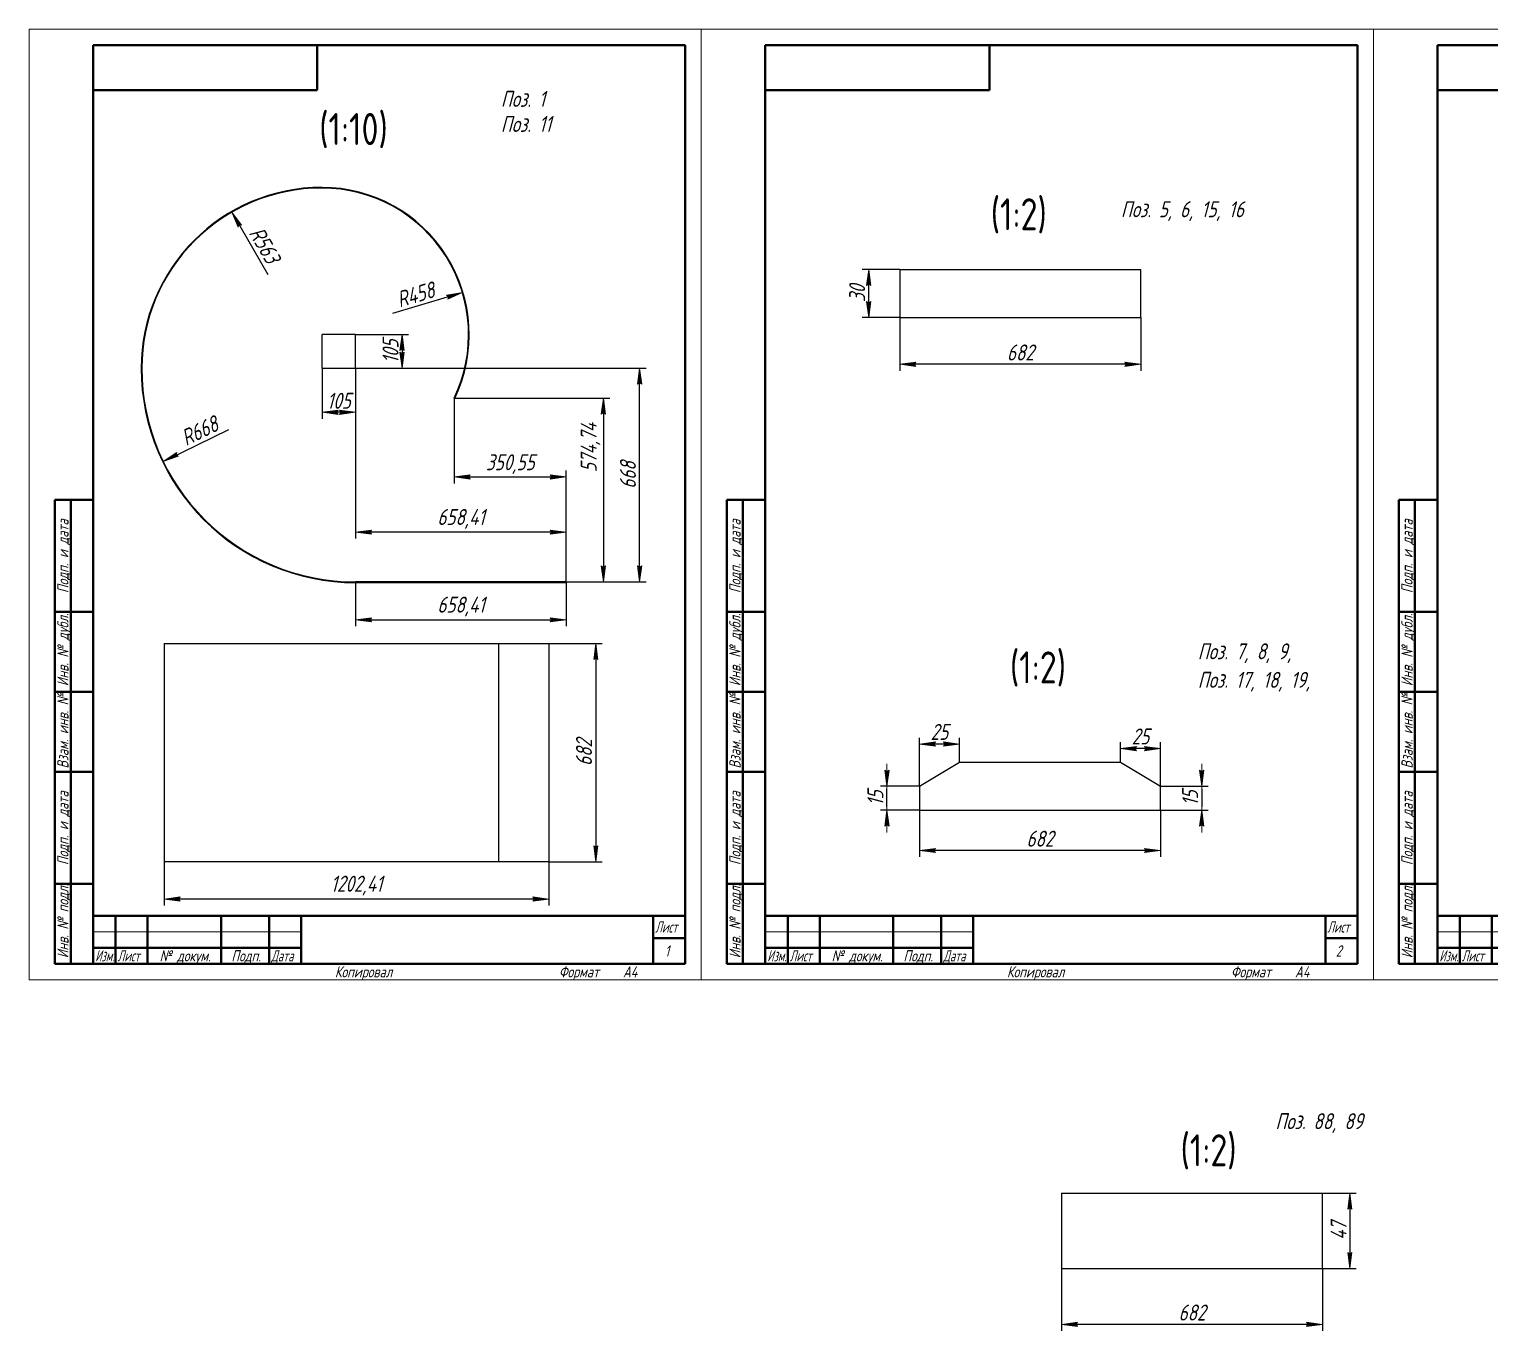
# Model space of a CAD drawing. Header units: millimetres. Extents: x 0 to 6300, y -537 to 1019.
# Drawn here: x 0 to 457, y -109.7 to 297 of the extents above; entities that cross this region are included whole.
import ezdxf

# ---------------------------------------------------------------- set-up
doc = ezdxf.new("R2010")
doc.units = ezdxf.units.MM
doc.linetypes.add('K5LT_BASIC', pattern=[0])
doc.linetypes.add('K5LT_THIN', pattern=[0])
doc.layers.add('Системный слой', color=7, linetype='Continuous')
doc.layers.add('Системный слой (1)', color=7, linetype='Continuous', true_color=0x909090)
doc.styles.add('KDIMTEXTSTYLE', font='GOST_AU.SHX', dxfattribs={"width": 0.96, "oblique": 15, "height": 5})
doc.styles.add('KTEXTSTYLE', font='GOST_AU.SHX', dxfattribs={"width": 0.96, "height": 5})
doc.dimstyles.new('KDIMSTYLE (0.10)', dxfattribs={"dimtxt": 5, "dimasz": 1, "dimexe": 2, "dimexo": 0, "dimgap": 1, "dimtad": 1, "dimlfac": 10, "dimtxsty": 'KDIMTEXTSTYLE', "dimsah": 1, "dimcen": 0, "dimdle": 1, "dimadec": 0, "dimazin": 0, "dimtfac": 0.667, "dimtmove": 0, "dimatfit": 3, "dimfxl": 1, "dimtvp": 1, "dimtolj": 1, "dimtzin": 0, "dimarcsym": 0})
doc.dimstyles.new('KDIMSTYLE (0.50)', dxfattribs={"dimtxt": 5, "dimasz": 1, "dimexe": 2, "dimexo": 0, "dimgap": 1, "dimtad": 1, "dimlfac": 2, "dimtxsty": 'KDIMTEXTSTYLE', "dimsah": 1, "dimcen": 0, "dimdle": 1, "dimadec": 0, "dimazin": 0, "dimtfac": 0.667, "dimtmove": 0, "dimatfit": 3, "dimfxl": 1, "dimtvp": 1, "dimtolj": 1, "dimtzin": 0, "dimarcsym": 0})

# ---------------------------------------------------------------- blocks, each defined once
blk = doc.blocks.new('KDIMARROW_01')
at = {"layer": 'Системный слой'}
blk.add_hatch(color=0, dxfattribs=at).paths.add_polyline_path([(0, 0), (-5, 0.66), (-4.5, 0), (-5, -0.66)])
at = {"layer": 'Системный слой', "color": 0, "linetype": 'K5LT_THIN', "lineweight": 18}
for p, q in [((-4.5, 0), (-5, 0.66)), ((-5, 0.66), (0, 0)), ((0, 0), (-5, -0.66)), ((-5, -0.66), (-4.5, 0))]:
    blk.add_line(p, q, dxfattribs=at)
at = {"layer": 'Системный слой (1)', "color": 0, "linetype": 'K5LT_THIN', "lineweight": 18}
blk.add_line((0, 0), (-1, 0), dxfattribs=at)
blk = doc.blocks.new('D0')
at = {"color": 0, "lineweight": -2}
blk.add_line((134.41, 214.4), (113.51, 208.16), dxfattribs=at)
at = {"layer": 'Defpoints', "color": 0}
for p in [(135.37, 214.69), (91.48, 201.58)]:
    blk.add_point(p, dxfattribs=at)
at = {"color": 0, "lineweight": -2, "rotation": 16.62712173823981}
blk.add_blockref('KDIMARROW_01', (135.37, 214.69), dxfattribs=at)
at = {"color": 7, "insert": (120.73, 214.08), "char_height": 5, "attachment_point": 5, "rotation": 16.6271, "style": 'KDIMTEXTSTYLE'}
blk.add_mtext('\\A1;\\H5.0;\\W0.965;\\Q15;\\Q15;\\H5.0;\\W0.965;\\Q15;R458\\H5.0;\\W0.965;\\Q15;\\Q15;', dxfattribs=at)
blk = doc.blocks.new('D1')
at = {"color": 0, "lineweight": -2}
blk.add_line((63.8, 238.96), (74.58, 220.32), dxfattribs=at)
at = {"layer": 'Defpoints', "color": 0}
for p in [(63.3, 239.82), (91.48, 191.08)]:
    blk.add_point(p, dxfattribs=at)
at = {"color": 0, "lineweight": -2, "rotation": 120.0365929677965}
blk.add_blockref('KDIMARROW_01', (63.3, 239.82), dxfattribs=at)
at = {"color": 7, "insert": (73.55, 229.58), "char_height": 5, "attachment_point": 5, "rotation": 300.0366, "style": 'KDIMTEXTSTYLE'}
blk.add_mtext('\\A1;\\H5.0;\\W0.965;\\Q15;\\Q15;\\H5.0;\\W0.965;\\Q15;R563\\H5.0;\\W0.965;\\Q15;\\Q15;', dxfattribs=at)
blk = doc.blocks.new('D2')
at = {"color": 0, "lineweight": -2}
blk.add_line((42.76, 162.39), (62.4, 171.91), dxfattribs=at)
at = {"layer": 'Defpoints', "color": 0}
for p in [(101.98, 191.08), (41.86, 161.96)]:
    blk.add_point(p, dxfattribs=at)
at = {"color": 0, "lineweight": -2, "rotation": 205.8485835871995}
blk.add_blockref('KDIMARROW_01', (41.86, 161.96), dxfattribs=at)
at = {"color": 7, "insert": (53.23, 171.52), "char_height": 5, "attachment_point": 5, "rotation": 25.8486, "style": 'KDIMTEXTSTYLE'}
blk.add_mtext('\\A1;\\H5.0;\\W0.965;\\Q15;R668', dxfattribs=at)
blk = doc.blocks.new('D3')
at = {"color": 0, "lineweight": -2}
for p, q in [((101.98, 124.28), (101.98, 110.47)), ((167.82, 124.28), (167.82, 110.47)), ((102.98, 112.47), (166.82, 112.47))]:
    blk.add_line(p, q, dxfattribs=at)
at = {"layer": 'Defpoints', "color": 0}
for p in [(101.98, 124.28), (167.82, 124.28), (167.82, 112.47)]:
    blk.add_point(p, dxfattribs=at)
at = {"color": 0, "lineweight": -2, "rotation": 180}
blk.add_blockref('KDIMARROW_01', (101.98, 112.47), dxfattribs=at)
at = {"color": 0, "lineweight": -2}
blk.add_blockref('KDIMARROW_01', (167.82, 112.47), dxfattribs=at)
at = {"color": 7, "insert": (134.9, 116.61), "char_height": 5, "attachment_point": 5, "style": 'KDIMTEXTSTYLE'}
blk.add_mtext('\\A1;\\H5.0;\\W0.965;\\Q15;658,41', dxfattribs=at)
blk = doc.blocks.new('D4')
at = {"color": 0, "lineweight": -2}
for p, q in [((91.48, 191.08), (91.48, 175.3)), ((101.98, 191.08), (101.98, 175.3)), ((100.98, 177.3), (92.48, 177.3))]:
    blk.add_line(p, q, dxfattribs=at)
at = {"layer": 'Defpoints', "color": 0}
for p in [(91.48, 191.08), (101.98, 191.08), (91.48, 177.3)]:
    blk.add_point(p, dxfattribs=at)
at = {"color": 0, "lineweight": -2, "rotation": 180}
blk.add_blockref('KDIMARROW_01', (91.48, 177.3), dxfattribs=at)
at = {"color": 0, "lineweight": -2}
blk.add_blockref('KDIMARROW_01', (101.98, 177.3), dxfattribs=at)
at = {"color": 7, "insert": (96.73, 180.9), "char_height": 5, "attachment_point": 5, "style": 'KDIMTEXTSTYLE'}
blk.add_mtext('\\A1;\\H5.0;\\W0.965;\\Q15;105', dxfattribs=at)
blk = doc.blocks.new('D5')
at = {"color": 0, "lineweight": -2}
for p, q in [((101.98, 201.58), (118.5, 201.58)), ((116.5, 200.58), (116.5, 192.08)), ((101.98, 191.08), (118.5, 191.08))]:
    blk.add_line(p, q, dxfattribs=at)
at = {"layer": 'Defpoints', "color": 0}
for p in [(101.98, 201.58), (101.98, 191.08), (116.5, 191.08)]:
    blk.add_point(p, dxfattribs=at)
at = {"color": 0, "lineweight": -2}
for p, rotation in [((116.5, 201.58), 90), ((116.5, 191.08), 270)]:
    blk.add_blockref('KDIMARROW_01', p, dxfattribs=dict(at, rotation=rotation))
at = {"color": 7, "insert": (112.9, 196.33), "char_height": 5, "attachment_point": 5, "rotation": 90, "style": 'KDIMTEXTSTYLE'}
blk.add_mtext('\\A1;\\H5.0;\\W0.965;\\Q15;105', dxfattribs=at)
blk = doc.blocks.new('D6')
at = {"color": 0, "lineweight": -2}
for p, q in [((101.98, 191.08), (101.98, 137.86)), ((167.82, 124.08), (167.82, 141.86)), ((166.82, 139.86), (102.98, 139.86))]:
    blk.add_line(p, q, dxfattribs=at)
at = {"layer": 'Defpoints', "color": 0}
for p in [(101.98, 191.08), (101.98, 139.86), (167.82, 124.08)]:
    blk.add_point(p, dxfattribs=at)
at = {"color": 0, "lineweight": -2, "rotation": 180}
blk.add_blockref('KDIMARROW_01', (101.98, 139.86), dxfattribs=at)
at = {"color": 0, "lineweight": -2}
blk.add_blockref('KDIMARROW_01', (167.82, 139.86), dxfattribs=at)
at = {"color": 7, "insert": (134.9, 144), "char_height": 5, "attachment_point": 5, "style": 'KDIMTEXTSTYLE'}
blk.add_mtext('\\A1;\\H5.0;\\W0.965;\\Q15;658,41', dxfattribs=at)
blk = doc.blocks.new('D7')
at = {"color": 0, "lineweight": -2}
for p, q in [((101.98, 191.08), (192.72, 191.08)), ((190.72, 125.28), (190.72, 190.08)), ((167.82, 124.28), (192.72, 124.28))]:
    blk.add_line(p, q, dxfattribs=at)
at = {"layer": 'Defpoints', "color": 0}
for p in [(101.98, 191.08), (190.72, 191.08), (167.82, 124.28)]:
    blk.add_point(p, dxfattribs=at)
at = {"color": 0, "lineweight": -2}
for p, rotation in [((190.72, 191.08), 90), ((190.72, 124.28), 270)]:
    blk.add_blockref('KDIMARROW_01', p, dxfattribs=dict(at, rotation=rotation))
at = {"color": 7, "insert": (187.07, 157.68), "char_height": 5, "attachment_point": 5, "rotation": 90, "style": 'KDIMTEXTSTYLE'}
blk.add_mtext('\\A1;\\H5.0;\\W0.965;\\Q15;668', dxfattribs=at)
blk = doc.blocks.new('D8')
at = {"color": 0, "lineweight": -2}
for p, q in [((132.77, 181.76), (181.4, 181.76)), ((179.4, 180.76), (179.4, 125.28)), ((167.82, 124.28), (181.4, 124.28))]:
    blk.add_line(p, q, dxfattribs=at)
at = {"layer": 'Defpoints', "color": 0}
for p in [(132.77, 181.76), (167.82, 124.28), (179.4, 124.28)]:
    blk.add_point(p, dxfattribs=at)
at = {"color": 0, "lineweight": -2}
for p, rotation in [((179.4, 181.76), 90), ((179.4, 124.28), 270)]:
    blk.add_blockref('KDIMARROW_01', p, dxfattribs=dict(at, rotation=rotation))
at = {"color": 7, "insert": (175.4, 166.28), "char_height": 5, "attachment_point": 5, "rotation": 90, "style": 'KDIMTEXTSTYLE'}
blk.add_mtext('\\A1;\\H5.0;\\W0.965;\\Q15;574,74', dxfattribs=at)
blk = doc.blocks.new('D9')
at = {"color": 0, "lineweight": -2}
for p, q in [((132.77, 181.76), (132.77, 155.1)), ((133.77, 157.1), (166.82, 157.1)), ((167.82, 124.28), (167.82, 159.1))]:
    blk.add_line(p, q, dxfattribs=at)
at = {"layer": 'Defpoints', "color": 0}
for p in [(132.77, 181.76), (167.82, 157.1), (167.82, 124.28)]:
    blk.add_point(p, dxfattribs=at)
at = {"color": 0, "lineweight": -2, "rotation": 180}
blk.add_blockref('KDIMARROW_01', (132.77, 157.1), dxfattribs=at)
at = {"color": 0, "lineweight": -2}
blk.add_blockref('KDIMARROW_01', (167.82, 157.1), dxfattribs=at)
at = {"color": 7, "insert": (150.29, 161.1), "char_height": 5, "attachment_point": 5, "style": 'KDIMTEXTSTYLE'}
blk.add_mtext('\\A1;\\H5.0;\\W0.965;\\Q15;350,55', dxfattribs=at)
blk = doc.blocks.new('D10')
at = {"color": 0, "lineweight": -2}
for p, q in [((42.12, 36.88), (42.12, 23.21)), ((162.36, 36.88), (162.36, 23.21)), ((161.36, 25.21), (43.12, 25.21))]:
    blk.add_line(p, q, dxfattribs=at)
at = {"layer": 'Defpoints', "color": 0}
for p in [(42.12, 36.88), (162.36, 36.88), (42.12, 25.21)]:
    blk.add_point(p, dxfattribs=at)
at = {"color": 0, "lineweight": -2, "rotation": 180}
blk.add_blockref('KDIMARROW_01', (42.12, 25.21), dxfattribs=at)
at = {"color": 0, "lineweight": -2}
blk.add_blockref('KDIMARROW_01', (162.36, 25.21), dxfattribs=at)
at = {"color": 7, "insert": (102.24, 29.41), "char_height": 5, "attachment_point": 5, "style": 'KDIMTEXTSTYLE'}
blk.add_mtext('\\A1;\\H5.0;\\W0.965;\\Q15;1202,41', dxfattribs=at)
blk = doc.blocks.new('D11')
at = {"color": 0, "lineweight": -2}
for p, q in [((162.36, 105.08), (179.04, 105.08)), ((177.04, 104.08), (177.04, 37.88)), ((162.36, 36.88), (179.04, 36.88))]:
    blk.add_line(p, q, dxfattribs=at)
at = {"layer": 'Defpoints', "color": 0}
for p in [(162.36, 105.08), (162.36, 36.88), (177.04, 36.88)]:
    blk.add_point(p, dxfattribs=at)
at = {"color": 0, "lineweight": -2}
for p, rotation in [((177.04, 105.08), 90), ((177.04, 36.88), 270)]:
    blk.add_blockref('KDIMARROW_01', p, dxfattribs=dict(at, rotation=rotation))
at = {"color": 7, "insert": (173.34, 70.98), "char_height": 5, "attachment_point": 5, "rotation": 90, "style": 'KDIMTEXTSTYLE'}
blk.add_mtext('\\A1;\\H5.0;\\W0.965;\\Q15;682', dxfattribs=at)
blk = doc.blocks.new('D12')
at = {"color": 0, "lineweight": -2}
for p, q in [((278.15, 52.99), (278.15, 38.36)), ((353.46, 52.99), (353.46, 38.36)), ((352.46, 40.36), (279.15, 40.36))]:
    blk.add_line(p, q, dxfattribs=at)
at = {"layer": 'Defpoints', "color": 0}
for p in [(278.15, 52.99), (353.46, 52.99), (278.15, 40.36)]:
    blk.add_point(p, dxfattribs=at)
at = {"color": 0, "lineweight": -2, "rotation": 180}
blk.add_blockref('KDIMARROW_01', (278.15, 40.36), dxfattribs=at)
at = {"color": 0, "lineweight": -2}
blk.add_blockref('KDIMARROW_01', (353.46, 40.36), dxfattribs=at)
at = {"color": 7, "insert": (315.8, 44.06), "char_height": 5, "attachment_point": 5, "style": 'KDIMTEXTSTYLE'}
blk.add_mtext('\\A1;\\H5.0;\\W0.965;\\Q15;\\H5.0;\\W0.965;\\Q15;\\Q15;682', dxfattribs=at)
blk = doc.blocks.new('KDIMARROW_02')
at = {"layer": 'Системный слой'}
blk.add_hatch(color=0, dxfattribs=at).paths.add_polyline_path([(4.5, 0), (5, 0.66), (0, 0), (5, -0.66)])
at = {"layer": 'Системный слой', "color": 0, "linetype": 'K5LT_THIN', "lineweight": 18}
for p, q in [((5, 0.66), (0, 0)), ((0, 0), (5, -0.66)), ((0, 0), (7, 0)), ((4.5, 0), (5, 0.66)), ((5, -0.66), (4.5, 0))]:
    blk.add_line(p, q, dxfattribs=at)
at = {"layer": 'Системный слой (1)', "color": 0, "linetype": 'K5LT_THIN', "lineweight": 18}
blk.add_line((0, 0), (-1, 0), dxfattribs=at)
blk = doc.blocks.new('D13')
at = {"color": 0, "lineweight": -2}
for p, q in [((278.15, 60.49), (266.01, 60.49)), ((268.01, 53.99), (268.01, 59.49)), ((278.15, 52.99), (266.01, 52.99))]:
    blk.add_line(p, q, dxfattribs=at)
at = {"layer": 'Defpoints', "color": 0}
for p in [(268.01, 60.49), (278.15, 60.49), (278.15, 52.99)]:
    blk.add_point(p, dxfattribs=at)
at = {"color": 0, "lineweight": -2}
for p, rotation in [((268.01, 60.49), 90), ((268.01, 52.99), 270)]:
    blk.add_blockref('KDIMARROW_02', p, dxfattribs=dict(at, rotation=rotation))
at = {"color": 7, "insert": (264.4, 56.74), "char_height": 5, "attachment_point": 5, "rotation": 90, "style": 'KDIMTEXTSTYLE'}
blk.add_mtext('\\A1;\\H5.0;\\W0.965;\\Q15;15', dxfattribs=at)
blk = doc.blocks.new('D14')
at = {"color": 0, "lineweight": -2}
for p, q in [((278.15, 60.49), (278.15, 75.63)), ((289.65, 73.63), (279.15, 73.63)), ((290.65, 67.99), (290.65, 75.63))]:
    blk.add_line(p, q, dxfattribs=at)
at = {"layer": 'Defpoints', "color": 0}
for p in [(278.15, 73.63), (290.65, 67.99), (278.15, 60.49)]:
    blk.add_point(p, dxfattribs=at)
at = {"color": 0, "lineweight": -2, "rotation": 180}
blk.add_blockref('KDIMARROW_01', (278.15, 73.63), dxfattribs=at)
at = {"color": 0, "lineweight": -2}
blk.add_blockref('KDIMARROW_01', (290.65, 73.63), dxfattribs=at)
at = {"color": 7, "insert": (284.4, 77.43), "char_height": 5, "attachment_point": 5, "style": 'KDIMTEXTSTYLE'}
blk.add_mtext('\\A1;\\H5.0;\\W0.965;\\Q15;25', dxfattribs=at)
blk = doc.blocks.new('D15')
at = {"color": 0, "lineweight": -2}
for p, q in [((353.46, 60.49), (368.35, 60.49)), ((366.35, 59.49), (366.35, 53.99)), ((353.46, 52.99), (368.35, 52.99))]:
    blk.add_line(p, q, dxfattribs=at)
at = {"layer": 'Defpoints', "color": 0}
for p in [(353.46, 60.49), (353.46, 52.99), (366.35, 52.99)]:
    blk.add_point(p, dxfattribs=at)
at = {"color": 0, "lineweight": -2}
for p, rotation in [((366.35, 60.49), 90), ((366.35, 52.99), 270)]:
    blk.add_blockref('KDIMARROW_02', p, dxfattribs=dict(at, rotation=rotation))
at = {"color": 7, "insert": (362.75, 56.74), "char_height": 5, "attachment_point": 5, "rotation": 90, "style": 'KDIMTEXTSTYLE'}
blk.add_mtext('\\A1;\\H5.0;\\W0.965;\\Q15;15', dxfattribs=at)
blk = doc.blocks.new('D16')
at = {"color": 0, "lineweight": -2}
for p, q in [((340.96, 67.99), (340.96, 74.2)), ((353.46, 60.49), (353.46, 74.2)), ((352.46, 72.2), (341.96, 72.2))]:
    blk.add_line(p, q, dxfattribs=at)
at = {"layer": 'Defpoints', "color": 0}
for p in [(340.96, 72.2), (340.96, 67.99), (353.46, 60.49)]:
    blk.add_point(p, dxfattribs=at)
at = {"color": 0, "lineweight": -2, "rotation": 180}
blk.add_blockref('KDIMARROW_01', (340.96, 72.2), dxfattribs=at)
at = {"color": 0, "lineweight": -2}
blk.add_blockref('KDIMARROW_01', (353.46, 72.2), dxfattribs=at)
at = {"color": 7, "insert": (347.21, 76), "char_height": 5, "attachment_point": 5, "style": 'KDIMTEXTSTYLE'}
blk.add_mtext('\\A1;\\H5.0;\\W0.965;\\Q15;25', dxfattribs=at)
blk = doc.blocks.new('D17')
at = {"color": 0, "lineweight": -2}
for p, q in [((272.08, 221.95), (260.31, 221.95)), ((262.31, 207.95), (262.31, 220.95)), ((272.08, 206.95), (260.31, 206.95))]:
    blk.add_line(p, q, dxfattribs=at)
at = {"layer": 'Defpoints', "color": 0}
for p in [(262.31, 221.95), (272.08, 221.95), (272.08, 206.95)]:
    blk.add_point(p, dxfattribs=at)
at = {"color": 0, "lineweight": -2}
for p, rotation in [((262.31, 221.95), 90), ((262.31, 206.95), 270)]:
    blk.add_blockref('KDIMARROW_01', p, dxfattribs=dict(at, rotation=rotation))
at = {"color": 7, "insert": (258.7, 214.45), "char_height": 5, "attachment_point": 5, "rotation": 90, "style": 'KDIMTEXTSTYLE'}
blk.add_mtext('\\A1;\\H5.0;\\W0.965;\\Q15;30', dxfattribs=at)
blk = doc.blocks.new('D18')
at = {"color": 0, "lineweight": -2}
for p, q in [((272.08, 206.95), (272.08, 190.31)), ((347.3, 206.95), (347.3, 190.31)), ((346.3, 192.31), (273.08, 192.31))]:
    blk.add_line(p, q, dxfattribs=at)
at = {"layer": 'Defpoints', "color": 0}
for p in [(272.08, 206.95), (347.3, 206.95), (272.08, 192.31)]:
    blk.add_point(p, dxfattribs=at)
at = {"color": 0, "lineweight": -2, "rotation": 180}
blk.add_blockref('KDIMARROW_01', (272.08, 192.31), dxfattribs=at)
at = {"color": 0, "lineweight": -2}
blk.add_blockref('KDIMARROW_01', (347.3, 192.31), dxfattribs=at)
at = {"color": 7, "insert": (309.69, 196), "char_height": 5, "attachment_point": 5, "style": 'KDIMTEXTSTYLE'}
blk.add_mtext('\\A1;\\H5.0;\\W0.965;\\Q15;\\H5.0;\\W0.965;\\Q15;\\Q15;682', dxfattribs=at)
blk = doc.blocks.new('D19')
at = {"color": 0, "lineweight": -2}
for p, q in [((404.06, -66.73), (414.64, -66.73)), ((412.64, -67.73), (412.64, -89.23)), ((404.06, -90.23), (414.64, -90.23))]:
    blk.add_line(p, q, dxfattribs=at)
at = {"layer": 'Defpoints', "color": 0}
for p in [(404.06, -66.73), (404.06, -90.23), (412.64, -90.23)]:
    blk.add_point(p, dxfattribs=at)
at = {"color": 0, "lineweight": -2}
for p, rotation in [((412.64, -66.73), 90), ((412.64, -90.23), 270)]:
    blk.add_blockref('KDIMARROW_01', p, dxfattribs=dict(at, rotation=rotation))
at = {"color": 7, "insert": (409.14, -78.48), "char_height": 5, "attachment_point": 5, "rotation": 90, "style": 'KDIMTEXTSTYLE'}
blk.add_mtext('\\A1;\\H5.0;\\W0.965;\\Q15;47', dxfattribs=at)
blk = doc.blocks.new('D20')
at = {"color": 0, "lineweight": -2}
for p, q in [((322.59, -90.23), (322.59, -109.69)), ((404.06, -90.23), (404.06, -109.69)), ((403.06, -107.69), (323.59, -107.69))]:
    blk.add_line(p, q, dxfattribs=at)
at = {"layer": 'Defpoints', "color": 0}
for p in [(322.59, -90.23), (404.06, -90.23), (322.59, -107.69)]:
    blk.add_point(p, dxfattribs=at)
at = {"color": 0, "lineweight": -2, "rotation": 180}
blk.add_blockref('KDIMARROW_01', (322.59, -107.69), dxfattribs=at)
at = {"color": 0, "lineweight": -2}
blk.add_blockref('KDIMARROW_01', (404.06, -107.69), dxfattribs=at)
at = {"color": 7, "insert": (363.32, -104), "char_height": 5, "attachment_point": 5, "style": 'KDIMTEXTSTYLE'}
blk.add_mtext('\\A1;\\H5.0;\\W0.965;\\Q15;\\H5.0;\\W0.965;\\Q15;\\Q15;682', dxfattribs=at)
blk = doc.blocks.new('U4')
at = {"color": 7, "linetype": 'K5LT_THIN', "lineweight": 18}
for p, q in [((0, 0), (0, 297)), ((0, 297), (210, 297)), ((210, 297), (210, 0)), ((20, 15), (85, 15)), ((210, 0), (0, 0))]:
    blk.add_line(p, q, dxfattribs=at)
at = {"color": 5, "linetype": 'K5LT_BASIC', "lineweight": 60, "true_color": 0x0000ff}
for p, q in [((20, 5), (20, 292)), ((20, 292), (205, 292)), ((90, 292), (90, 278)), ((205, 292), (205, 5)), ((90, 278), (20, 278)), ((8, 5), (8, 150)), ((20, 150), (8, 150)), ((13, 5), (13, 150)), ((20, 115), (8, 115)), ((20, 90), (8, 90)), ((20, 65), (8, 65)), ((20, 30), (8, 30)), ((20, 20), (205, 20)), ((20, 5), (20, 20)), ((27, 5), (27, 20)), ((37, 5), (37, 20)), ((60, 5), (60, 20)), ((75, 5), (75, 20)), ((85, 5), (85, 20)), ((195, 5), (195, 20)), ((20, 10), (27, 10)), ((27, 10), (37, 10)), ((37, 10), (60, 10)), ((60, 10), (75, 10)), ((75, 10), (85, 10)), ((195, 13), (205, 13)), ((20, 5), (8, 5)), ((205, 5), (20, 5))]:
    blk.add_line(p, q, dxfattribs=at)
at = {"color": 7, "char_height": 2.5, "attachment_point": 1, "rotation": 90, "style": 'KTEXTSTYLE'}
for s, insert in [('\\H3.5;\\W0.965;\\Q15;\\Q15;Подп. и дата', (8.77, 120.8)), ('\\H3.5;\\W0.965;\\Q15;\\Q15;Инв. № дубл.', (8.77, 91.71)), ('\\H3.5;\\W0.965;\\Q15;\\Q15;Взам. инв. №', (8.77, 65.98)), ('\\H3.5;\\W0.965;\\Q15;\\Q15;Подп. и дата', (8.77, 35.8)), ('\\H3.5;\\W0.965;\\Q15;\\Q15;Инв. № подл.', (8.77, 6.71))]:
    blk.add_mtext(s, dxfattribs=dict(at, insert=insert))
at = {"color": 7, "char_height": 2.5, "attachment_point": 1, "style": 'KTEXTSTYLE'}
for s, insert in [('\\H3.5;\\W0.965;\\Q15;\\Q15;\\W0.816;Лист', (195.6, 18.23)), ('\\H3.5;\\W0.965;\\Q15;\\Q15;\\W0.797;Изм.', (20.61, 9.23)), ('\\H3.5;\\W0.965;\\Q15;\\Q15;\\W0.816;Лист', (27.6, 9.23)), ('\\H3.5;\\W0.965;\\Q15;\\Q15;№ докум.', (40.72, 9.23)), ('\\H3.5;\\W0.965;\\Q15;\\Q15;Подп.', (63.15, 9.23)), ('\\H3.5;\\W0.965;\\Q15;\\Q15;\\W0.816;Дата', (75.6, 9.23)), ('\\H3.5;\\W0.965;\\Q15;\\Q15;1', (198.62, 10.73)), ('\\H3.5;\\W0.965;\\Q15;\\Q15;Копировал', (95.5, 4.23)), ('\\H3.5;\\W0.965;\\Q15;\\Q15;Формат', (165.5, 4.23)), ('\\H3.5;\\W0.965;\\Q15;\\Q15;A4', (185.5, 4.23))]:
    blk.add_mtext(s, dxfattribs=dict(at, insert=insert))
blk = doc.blocks.new('U5')
at = {"color": 7, "linetype": 'K5LT_THIN', "lineweight": 18}
for p, q in [((210, 0), (210, 297)), ((210, 297), (420, 297)), ((420, 297), (420, 0)), ((230, 15), (295, 15)), ((420, 0), (210, 0))]:
    blk.add_line(p, q, dxfattribs=at)
at = {"color": 5, "linetype": 'K5LT_BASIC', "lineweight": 60, "true_color": 0x0000ff}
for p, q in [((230, 5), (230, 292)), ((230, 292), (415, 292)), ((300, 292), (300, 278)), ((415, 292), (415, 5)), ((300, 278), (230, 278)), ((218, 5), (218, 150)), ((230, 150), (218, 150)), ((223, 5), (223, 150)), ((230, 115), (218, 115)), ((230, 90), (218, 90)), ((230, 65), (218, 65)), ((230, 30), (218, 30)), ((230, 20), (415, 20)), ((230, 5), (230, 20)), ((237, 5), (237, 20)), ((247, 5), (247, 20)), ((270, 5), (270, 20)), ((285, 5), (285, 20)), ((295, 5), (295, 20)), ((405, 5), (405, 20)), ((230, 10), (237, 10)), ((237, 10), (247, 10)), ((247, 10), (270, 10)), ((270, 10), (285, 10)), ((285, 10), (295, 10)), ((405, 13), (415, 13)), ((230, 5), (218, 5)), ((415, 5), (230, 5))]:
    blk.add_line(p, q, dxfattribs=at)
at = {"color": 7, "char_height": 2.5, "attachment_point": 1, "rotation": 90, "style": 'KTEXTSTYLE'}
for s, insert in [('\\H3.5;\\W0.965;\\Q15;\\Q15;Подп. и дата', (218.77, 120.8)), ('\\H3.5;\\W0.965;\\Q15;\\Q15;Инв. № дубл.', (218.77, 91.71)), ('\\H3.5;\\W0.965;\\Q15;\\Q15;Взам. инв. №', (218.77, 65.98)), ('\\H3.5;\\W0.965;\\Q15;\\Q15;Подп. и дата', (218.77, 35.8)), ('\\H3.5;\\W0.965;\\Q15;\\Q15;Инв. № подл.', (218.77, 6.71))]:
    blk.add_mtext(s, dxfattribs=dict(at, insert=insert))
at = {"color": 7, "char_height": 2.5, "attachment_point": 1, "style": 'KTEXTSTYLE'}
for s, insert in [('\\H3.5;\\W0.965;\\Q15;\\Q15;\\W0.816;Лист', (405.6, 18.23)), ('\\H3.5;\\W0.965;\\Q15;\\Q15;\\W0.797;Изм.', (230.61, 9.23)), ('\\H3.5;\\W0.965;\\Q15;\\Q15;\\W0.816;Лист', (237.6, 9.23)), ('\\H3.5;\\W0.965;\\Q15;\\Q15;№ докум.', (250.72, 9.23)), ('\\H3.5;\\W0.965;\\Q15;\\Q15;Подп.', (273.15, 9.23)), ('\\H3.5;\\W0.965;\\Q15;\\Q15;\\W0.816;Дата', (285.6, 9.23)), ('\\H3.5;\\W0.965;\\Q15;\\Q15;2', (408.25, 10.73)), ('\\H3.5;\\W0.965;\\Q15;\\Q15;Копировал', (305.5, 4.23)), ('\\H3.5;\\W0.965;\\Q15;\\Q15;Формат', (375.5, 4.23)), ('\\H3.5;\\W0.965;\\Q15;\\Q15;A4', (395.5, 4.23))]:
    blk.add_mtext(s, dxfattribs=dict(at, insert=insert))
blk = doc.blocks.new('U6')
at = {"color": 7, "linetype": 'K5LT_THIN', "lineweight": 18}
for p, q in [((420, 0), (420, 297)), ((420, 297), (630, 297)), ((630, 297), (630, 0)), ((440, 15), (505, 15)), ((630, 0), (420, 0))]:
    blk.add_line(p, q, dxfattribs=at)
at = {"color": 5, "linetype": 'K5LT_BASIC', "lineweight": 60, "true_color": 0x0000ff}
for p, q in [((440, 5), (440, 292)), ((440, 292), (625, 292)), ((510, 292), (510, 278)), ((625, 292), (625, 5)), ((510, 278), (440, 278)), ((428, 5), (428, 150)), ((440, 150), (428, 150)), ((433, 5), (433, 150)), ((440, 115), (428, 115)), ((440, 90), (428, 90)), ((440, 65), (428, 65)), ((440, 30), (428, 30)), ((440, 20), (625, 20)), ((440, 5), (440, 20)), ((447, 5), (447, 20)), ((457, 5), (457, 20)), ((480, 5), (480, 20)), ((495, 5), (495, 20)), ((505, 5), (505, 20)), ((615, 5), (615, 20)), ((440, 10), (447, 10)), ((447, 10), (457, 10)), ((457, 10), (480, 10)), ((480, 10), (495, 10)), ((495, 10), (505, 10)), ((615, 13), (625, 13)), ((440, 5), (428, 5)), ((625, 5), (440, 5))]:
    blk.add_line(p, q, dxfattribs=at)
at = {"color": 7, "char_height": 2.5, "attachment_point": 1, "rotation": 90, "style": 'KTEXTSTYLE'}
for s, insert in [('\\H3.5;\\W0.965;\\Q15;\\Q15;Подп. и дата', (428.77, 120.8)), ('\\H3.5;\\W0.965;\\Q15;\\Q15;Инв. № дубл.', (428.77, 91.71)), ('\\H3.5;\\W0.965;\\Q15;\\Q15;Взам. инв. №', (428.77, 65.98)), ('\\H3.5;\\W0.965;\\Q15;\\Q15;Подп. и дата', (428.77, 35.8)), ('\\H3.5;\\W0.965;\\Q15;\\Q15;Инв. № подл.', (428.77, 6.71))]:
    blk.add_mtext(s, dxfattribs=dict(at, insert=insert))
at = {"color": 7, "char_height": 2.5, "attachment_point": 1, "style": 'KTEXTSTYLE'}
for s, insert in [('\\H3.5;\\W0.965;\\Q15;\\Q15;\\W0.816;Лист', (615.6, 18.23)), ('\\H3.5;\\W0.965;\\Q15;\\Q15;\\W0.797;Изм.', (440.61, 9.23)), ('\\H3.5;\\W0.965;\\Q15;\\Q15;\\W0.816;Лист', (447.6, 9.23)), ('\\H3.5;\\W0.965;\\Q15;\\Q15;№ докум.', (460.72, 9.23)), ('\\H3.5;\\W0.965;\\Q15;\\Q15;Подп.', (483.15, 9.23)), ('\\H3.5;\\W0.965;\\Q15;\\Q15;\\W0.816;Дата', (495.6, 9.23)), ('\\H3.5;\\W0.965;\\Q15;\\Q15;3', (618.39, 10.73)), ('\\H3.5;\\W0.965;\\Q15;\\Q15;Копировал', (515.5, 4.23)), ('\\H3.5;\\W0.965;\\Q15;\\Q15;Формат', (585.5, 4.23)), ('\\H3.5;\\W0.965;\\Q15;\\Q15;A4', (605.5, 4.23))]:
    blk.add_mtext(s, dxfattribs=dict(at, insert=insert))

msp = doc.modelspace()

# ---------------------------------------------------------------- linework, layer by layer
at = {"color": 3}
for p, q in [((272.0796, 221.9474), (272.0796, 206.9474)), ((272.0796, 221.9474), (347.2993, 221.9474)), ((347.2993, 206.9474), (347.2993, 221.9474)), ((272.0796, 206.9474), (347.2993, 206.9474)), ((91.4806, 191.0824), (91.4806, 201.5824)), ((101.9806, 201.5824), (91.4806, 201.5824)), ((101.9806, 191.0824), (101.9806, 201.5824)), ((91.4806, 191.0824), (101.9806, 191.0824)), ((132.7672, 181.7567), (132.9475, 181.6701)), ((167.822, 124.2824), (101.9806, 124.2824)), ((101.9806, 124.0824), (167.822, 124.0824)), ((167.822, 124.0824), (167.822, 124.2824)), ((42.1153, 105.0824), (42.1153, 36.8824)), ((42.1153, 105.0824), (43.1332, 105.0824)), ((43.1332, 105.0824), (108.586, 105.0824)), ((108.586, 105.0824), (146.5981, 105.0824)), ((146.5981, 105.0824), (146.5981, 36.8824)), ((146.5981, 105.0824), (162.3567, 105.0824)), ((162.3567, 105.0824), (162.3567, 36.8824)), ((278.1459, 60.4859), (290.6459, 67.9859)), ((290.6459, 67.9859), (340.9553, 67.9859)), ((340.9553, 67.9859), (353.4553, 60.4859)), ((278.1459, 60.4859), (278.1459, 52.9859)), ((353.4553, 52.9859), (353.4553, 60.4859)), ((278.1459, 52.9859), (353.4553, 52.9859)), ((43.1332, 36.8824), (42.1153, 36.8824)), ((108.586, 36.8824), (43.1332, 36.8824)), ((146.5981, 36.8824), (108.586, 36.8824)), ((162.3567, 36.8824), (146.5981, 36.8824)), ((322.588, -66.7256), (404.0572, -66.7256)), ((322.588, -66.7256), (322.588, -90.2256)), ((404.0572, -90.2256), (404.0572, -66.7256)), ((322.588, -90.2256), (404.0572, -90.2256))]:
    msp.add_line(p, q, dxfattribs=at)
for centre, radius, start, end in [((91.4806, 191.0824), 56.5, 90, 180), ((91.4806, 191.0824), 56.3, 90, 180), ((91.4806, 201.5824), 46, 334.349785, 90), ((91.4806, 201.5824), 45.8, 334.349785, 90), ((101.9806, 191.0824), 67, 180, 270), ((101.9806, 191.0824), 66.8, 180, 270)]:
    msp.add_arc(centre, radius, start, end, dxfattribs=at)

# ---------------------------------------------------------------- block references
for name in ['U4', 'U5', 'U6']:
    msp.add_blockref(name, (0, 0))

# ---------------------------------------------------------------- texts
at = {"color": 7, "char_height": 2.5, "attachment_point": 1, "style": 'KTEXTSTYLE'}
for s, insert in [('\\H3.5;\\W0.965;\\Q15;\\Q15;\\H5.00;Поз. 1', (147.3567, 277.7251)), ('\\H3.5;\\W0.965;\\Q15;\\Q0;\\H10.00;{\\c16711680;(1:10)}', (90.6035, 270.8236)), ('\\H3.5;\\W0.965;\\Q15;\\Q15;\\H5.00;Поз. 11', (147.3567, 269.8903)), ('\\H3.5;\\W0.965;\\Q15;\\Q0;\\H10.00;{\\c16711680;(1:2)}', (300.4291, 244.1722)), ('\\H3.5;\\W0.965;\\Q15;\\Q15;\\H5.00;Поз. 5, 6, 15, 16', (341.0948, 243.2388)), ('\\H3.5;\\W0.965;\\Q15;\\Q15;\\H5.00;Поз. 7, 8, 9,', (365.1303, 105.113)), ('\\H3.5;\\W0.965;\\Q15;\\Q0;\\H10.00;{\\c16711680;(1:2)}', (306.4329, 102.584)), ('\\H3.5;\\W0.965;\\Q15;\\Q15;\\H5.00;Поз. 17, 18, 19,', (365.1303, 96.1973)), ('\\H3.5;\\W0.965;\\Q15;\\Q15;\\H5.00;Поз. 88, 89', (389.3889, -41.7133)), ('\\H3.5;\\W0.965;\\Q15;\\Q0;\\H10.00;{\\c16711680;(1:2)}', (359.7347, -48.3091))]:
    msp.add_mtext(s, dxfattribs=dict(at, insert=insert))

# ---------------------------------------------------------------- dimensions: what is measured, and where the dimension line sits
at = {"color": 7}
for center, mpoint, override, picture, middle in [((91.4806, 191.0824), (63.2995, 239.8217), {"dimpost": '\\H5.0;\\W0.965;\\Q15;\\Q15;\\H5.0;\\W0.965;\\Q15;R<>\\H5.0;\\W0.965;\\Q15;\\Q15;', "dimblk2": 'KDIMARROW_01', "dimclrt": 7, "dimtolj": 1}, 'D1', (70.3082, 227.7)), ((91.4806, 201.5824), (135.3656, 214.6877), {"dimpost": '\\H5.0;\\W0.965;\\Q15;\\Q15;\\H5.0;\\W0.965;\\Q15;R<>\\H5.0;\\W0.965;\\Q15;\\Q15;', "dimblk2": 'KDIMARROW_01', "dimclrt": 7, "dimtolj": 1}, 'D0', (121.7588, 210.6244)), ((101.9806, 191.0824), (41.864, 161.958), {"dimpost": '\\H5.0;\\W0.965;\\Q15;R<>', "dimblk2": 'KDIMARROW_01', "dimclrt": 7, "dimtolj": 1}, 'D2', (54.8223, 168.2359))]:
    dim = msp.add_radius_dim(center=center, mpoint=mpoint, dimstyle='KDIMSTYLE (0.10)', override=override, dxfattribs=at)
    dim.commit()
    dim.dimension.update_dxf_attribs({"geometry": picture, "text_midpoint": middle, "dimtype": 164})
for base, p1, p2, dimstyle, override, picture, middle in [((262.3072, 221.9474), (272.0796, 206.9474), (272.0796, 221.9474), 'KDIMSTYLE (0.50)', {"dimexo": 0, "dimpost": '\\H5.0;\\W0.965;\\Q15;<>', "dimblk1": 'KDIMARROW_01', "dimblk2": 'KDIMARROW_01', "dimse1": 0, "dimse2": 0, "dimclrt": 7, "dimtolj": 1}, 'D17', (262.3072, 214.4474)), ((116.5009, 191.0824), (101.9806, 201.5824), (101.9806, 191.0824), 'KDIMSTYLE (0.10)', {"dimexo": 0, "dimpost": '\\H5.0;\\W0.965;\\Q15;<>', "dimblk1": 'KDIMARROW_01', "dimblk2": 'KDIMARROW_01', "dimse1": 0, "dimse2": 0, "dimclrt": 7, "dimtolj": 1}, 'D5', (116.5009, 196.3324)), ((190.716, 191.0824), (167.822, 124.2824), (101.9806, 191.0824), 'KDIMSTYLE (0.10)', {"dimexo": 0, "dimpost": '\\H5.0;\\W0.965;\\Q15;<>', "dimblk1": 'KDIMARROW_01', "dimblk2": 'KDIMARROW_01', "dimse1": 0, "dimse2": 0, "dimclrt": 7, "dimtolj": 1}, 'D7', (190.716, 157.6824)), ((179.4007, 124.2824), (132.7672, 181.7567), (167.822, 124.2824), 'KDIMSTYLE (0.10)', {"dimexo": 0, "dimpost": '\\H5.0;\\W0.965;\\Q15;<>', "dimblk1": 'KDIMARROW_01', "dimblk2": 'KDIMARROW_01', "dimse1": 0, "dimse2": 0, "dimclrt": 7, "dimtolj": 1}, 'D8', (179.4007, 166.2824)), ((177.0369, 36.8824), (162.3567, 105.0824), (162.3567, 36.8824), 'KDIMSTYLE (0.10)', {"dimexo": 0, "dimpost": '\\H5.0;\\W0.965;\\Q15;<>', "dimblk1": 'KDIMARROW_01', "dimblk2": 'KDIMARROW_01', "dimse1": 0, "dimse2": 0, "dimclrt": 7, "dimtolj": 1}, 'D11', (177.0369, 70.9824)), ((268.005, 60.4859), (278.1459, 52.9859), (278.1459, 60.4859), 'KDIMSTYLE (0.50)', {"dimexo": 0, "dimpost": '\\H5.0;\\W0.965;\\Q15;<>', "dimblk1": 'KDIMARROW_02', "dimblk2": 'KDIMARROW_02', "dimse1": 0, "dimse2": 0, "dimclrt": 7, "dimtolj": 1}, 'D13', (268.005, 56.7359)), ((366.3501, 52.9859), (353.4553, 60.4859), (353.4553, 52.9859), 'KDIMSTYLE (0.50)', {"dimexo": 0, "dimpost": '\\H5.0;\\W0.965;\\Q15;<>', "dimblk1": 'KDIMARROW_02', "dimblk2": 'KDIMARROW_02', "dimse1": 0, "dimse2": 0, "dimclrt": 7, "dimtolj": 1}, 'D15', (366.3501, 56.7359)), ((412.6389, -90.2256), (404.0572, -66.7256), (404.0572, -90.2256), 'KDIMSTYLE (0.50)', {"dimexo": 0, "dimpost": '\\H5.0;\\W0.965;\\Q15;<>', "dimblk1": 'KDIMARROW_01', "dimblk2": 'KDIMARROW_01', "dimse1": 0, "dimse2": 0, "dimclrt": 7, "dimtolj": 1}, 'D19', (412.6389, -78.4756))]:
    dim = msp.add_linear_dim(base=base, p1=p1, p2=p2, angle=90, dimstyle=dimstyle, override=override, dxfattribs=at)
    dim.commit()
    dim.dimension.update_dxf_attribs({"geometry": picture, "text_midpoint": middle, "dimtype": 160})
for base, p1, p2, picture, middle in [((272.0796, 192.309), (347.2993, 206.9474), (272.0796, 206.9474), 'D18', (309.6895, 192.309)), ((278.1459, 40.3647), (353.4553, 52.9859), (278.1459, 52.9859), 'D12', (315.8006, 40.3647)), ((322.588, -107.6932), (404.0572, -90.2256), (322.588, -90.2256), 'D20', (363.3226, -107.6932))]:
    dim = msp.add_linear_dim(base=base, p1=p1, p2=p2, text='\\H5.0;\\W0.965;\\Q15;\\H5.0;\\W0.965;\\Q15;\\Q15;682', dimstyle='KDIMSTYLE (0.50)', override={"dimexo": 0, "dimblk1": 'KDIMARROW_01', "dimblk2": 'KDIMARROW_01', "dimse1": 0, "dimse2": 0, "dimclrt": 7, "dimtolj": 1}, dxfattribs=at)
    dim.commit()
    dim.dimension.update_dxf_attribs({"geometry": picture, "text_midpoint": middle, "dimtype": 160})
for base, p1, p2, dimstyle, picture, middle in [((91.4806, 177.3), (101.9806, 191.0824), (91.4806, 191.0824), 'KDIMSTYLE (0.10)', 'D4', (96.7306, 177.3)), ((101.9806, 139.8596), (167.822, 124.0824), (101.9806, 191.0824), 'KDIMSTYLE (0.10)', 'D6', (134.9013, 139.8596)), ((167.822, 157.1042), (132.7672, 181.7567), (167.822, 124.2824), 'KDIMSTYLE (0.10)', 'D9', (150.2946, 157.1042)), ((167.822, 112.4679), (101.9806, 124.2824), (167.822, 124.2824), 'KDIMSTYLE (0.10)', 'D3', (134.9013, 112.4679)), ((278.1459, 73.6291), (290.6459, 67.9859), (278.1459, 60.4859), 'KDIMSTYLE (0.50)', 'D14', (284.3959, 73.6291)), ((340.9553, 72.1992), (353.4553, 60.4859), (340.9553, 67.9859), 'KDIMSTYLE (0.50)', 'D16', (347.2053, 72.1992)), ((42.1153, 25.2146), (162.3567, 36.8824), (42.1153, 36.8824), 'KDIMSTYLE (0.10)', 'D10', (102.236, 25.2146))]:
    dim = msp.add_linear_dim(base=base, p1=p1, p2=p2, dimstyle=dimstyle, override={"dimexo": 0, "dimpost": '\\H5.0;\\W0.965;\\Q15;<>', "dimblk1": 'KDIMARROW_01', "dimblk2": 'KDIMARROW_01', "dimse1": 0, "dimse2": 0, "dimclrt": 7, "dimtolj": 1}, dxfattribs=at)
    dim.commit()
    dim.dimension.update_dxf_attribs({"geometry": picture, "text_midpoint": middle, "dimtype": 160})

doc.saveas('drawing.dxf')
